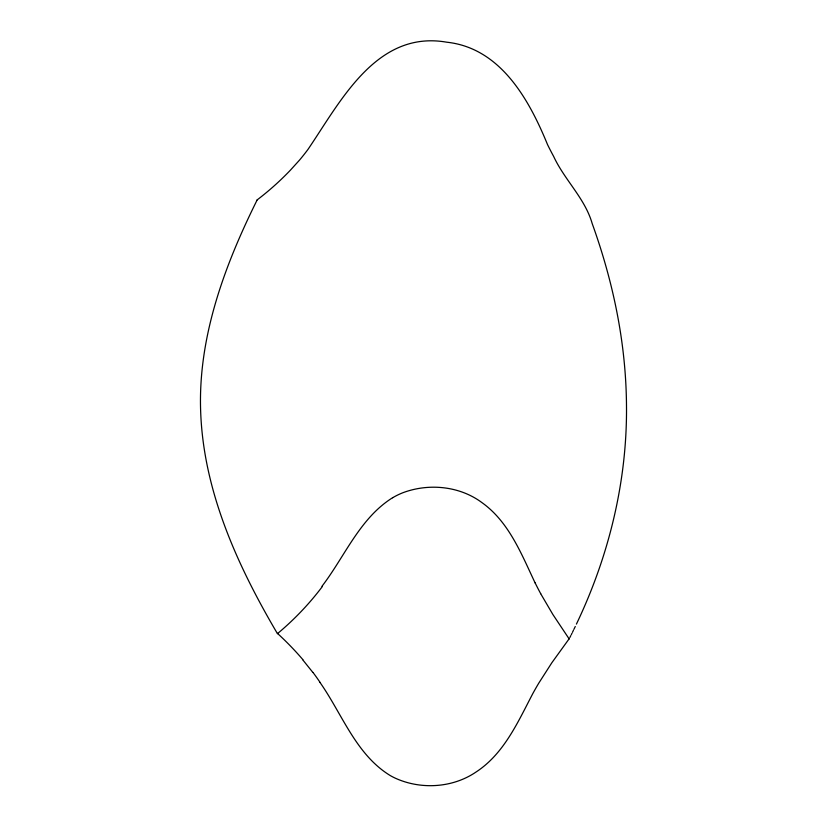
<?xml version="1.0" encoding="UTF-8"?>
<svg xmlns="http://www.w3.org/2000/svg" width="827" height="827" viewBox="0 0 827 827"><rect width="100%" height="100%" fill="white"/><g stroke="black" fill="none" stroke-linecap="round" stroke-linejoin="round"><path stroke-width="1.24" d="M576.419 624.096C608.972 555.992 627.362 480.704 626.484 405.054C626.235 374.497 623.02 343.991 617.252 313.981C614.306 298.63 610.698 283.413 606.501 268.351C602.304 253.258 597.518 238.331 592.204 223.6C584.989 198.335 564.562 180.038 553.645 156.427A347.164 324.959 0 0 1 547.536 144.611C529.146 99.716 500.604 47.976 446.745 42.198C376.419 29.896 340.703 101.276 307.933 149.48A250.757 234.62 -0.1 0 1 299.581 160.035L290.494 170.073A288.861 270.16 -0.4 0 1 257.083 199.948M575.282 626.494L573.897 629.368M573.431 630.319L572.491 632.231M572.026 633.193L571.312 634.629M257.125 200C224.282 266.108 197.415 338.615 200.744 413.603C204.042 492.53 237.907 566.505 277.365 633.523M570.837 635.581L569.875 637.503M319.946 682.378C342.161 713.949 355.879 754.534 390.23 775.55A67.121 62.79 0.1 0 0 395.254 778.155C420.85 789.857 452.596 787.986 476.001 772.046C504.005 753.811 517.867 722.074 532.805 693.595A333.281 312.255 0.7 0 1 538.811 683.081L551.878 662.706L569.389 638.454M321.992 586.26C344.828 556.478 359.704 518.322 392.618 497.709M302.692 659.75L312.895 672.475M569.152 638.93L552.901 614.533L540.682 593.703M535.141 582.973C521.382 553.997 508.936 521.754 481.748 502.465C459.378 485.914 428.52 483.051 402.77 492.778A68.155 63.782 -0.3 0 0 392.639 497.74M322.365 586.519A296.976 278.503 0.8 0 1 277.479 633.647M277.49 633.41A316.555 296.128 0.3 0 1 302.858 659.626M540.703 593.693A334.935 313.237 0.8 0 1 535.162 582.963M312.978 672.423A260.639 244.223 -0.7 0 1 320.028 682.327"/></g></svg>
